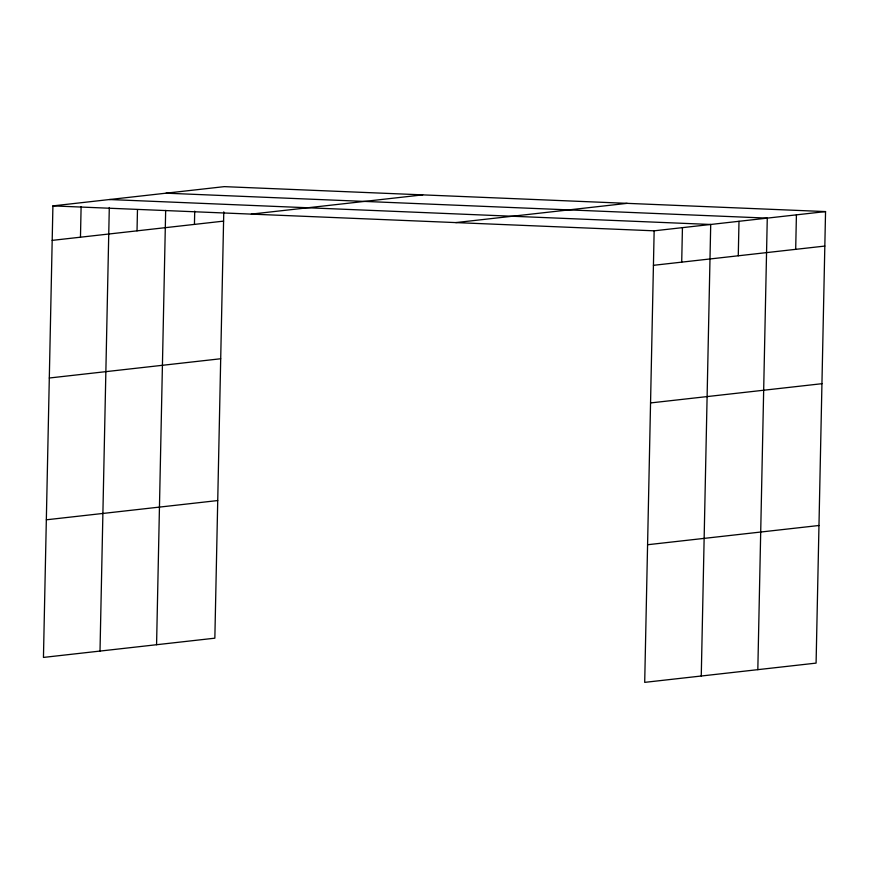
<?xml version="1.0" encoding="UTF-8"?>
<svg xmlns="http://www.w3.org/2000/svg" width="869" height="869" viewBox="0 0 869 869"><rect width="100%" height="100%" fill="white"/><g stroke="black" fill="none" stroke-linecap="round" stroke-linejoin="round"><path stroke-width="1.3" d="M825.55 211.58L654.151 230.817L644.7 682.361L816.089 663.112L825.55 211.58L224.3 186.639L52.911 205.888L43.45 657.42L214.849 638.183L223.778 211.84M80.469 237.204L81.11 206.692M100.011 651.077L109.298 207.495M137.03 230.85L137.476 209.625M156.572 644.722L165.664 210.428M194.439 224.398L194.721 211.134M681.709 262.134L682.437 227.645M701.261 676.006L710.712 224.474L109.472 199.533M738.27 255.79L738.998 221.291M757.822 669.662L767.273 218.119L166.033 193.179M795.689 249.338L796.417 214.849M251.315 214.111L422.714 194.873M52.183 240.376L223.583 221.128M455.747 222.594L627.136 203.346M653.434 265.317L824.822 246.068M49.305 378.004L220.693 358.756M650.555 402.934L821.944 383.696M46.329 519.803L217.728 500.555M647.579 544.733L818.978 525.495M52.911 205.888L654.151 230.817"/></g></svg>
